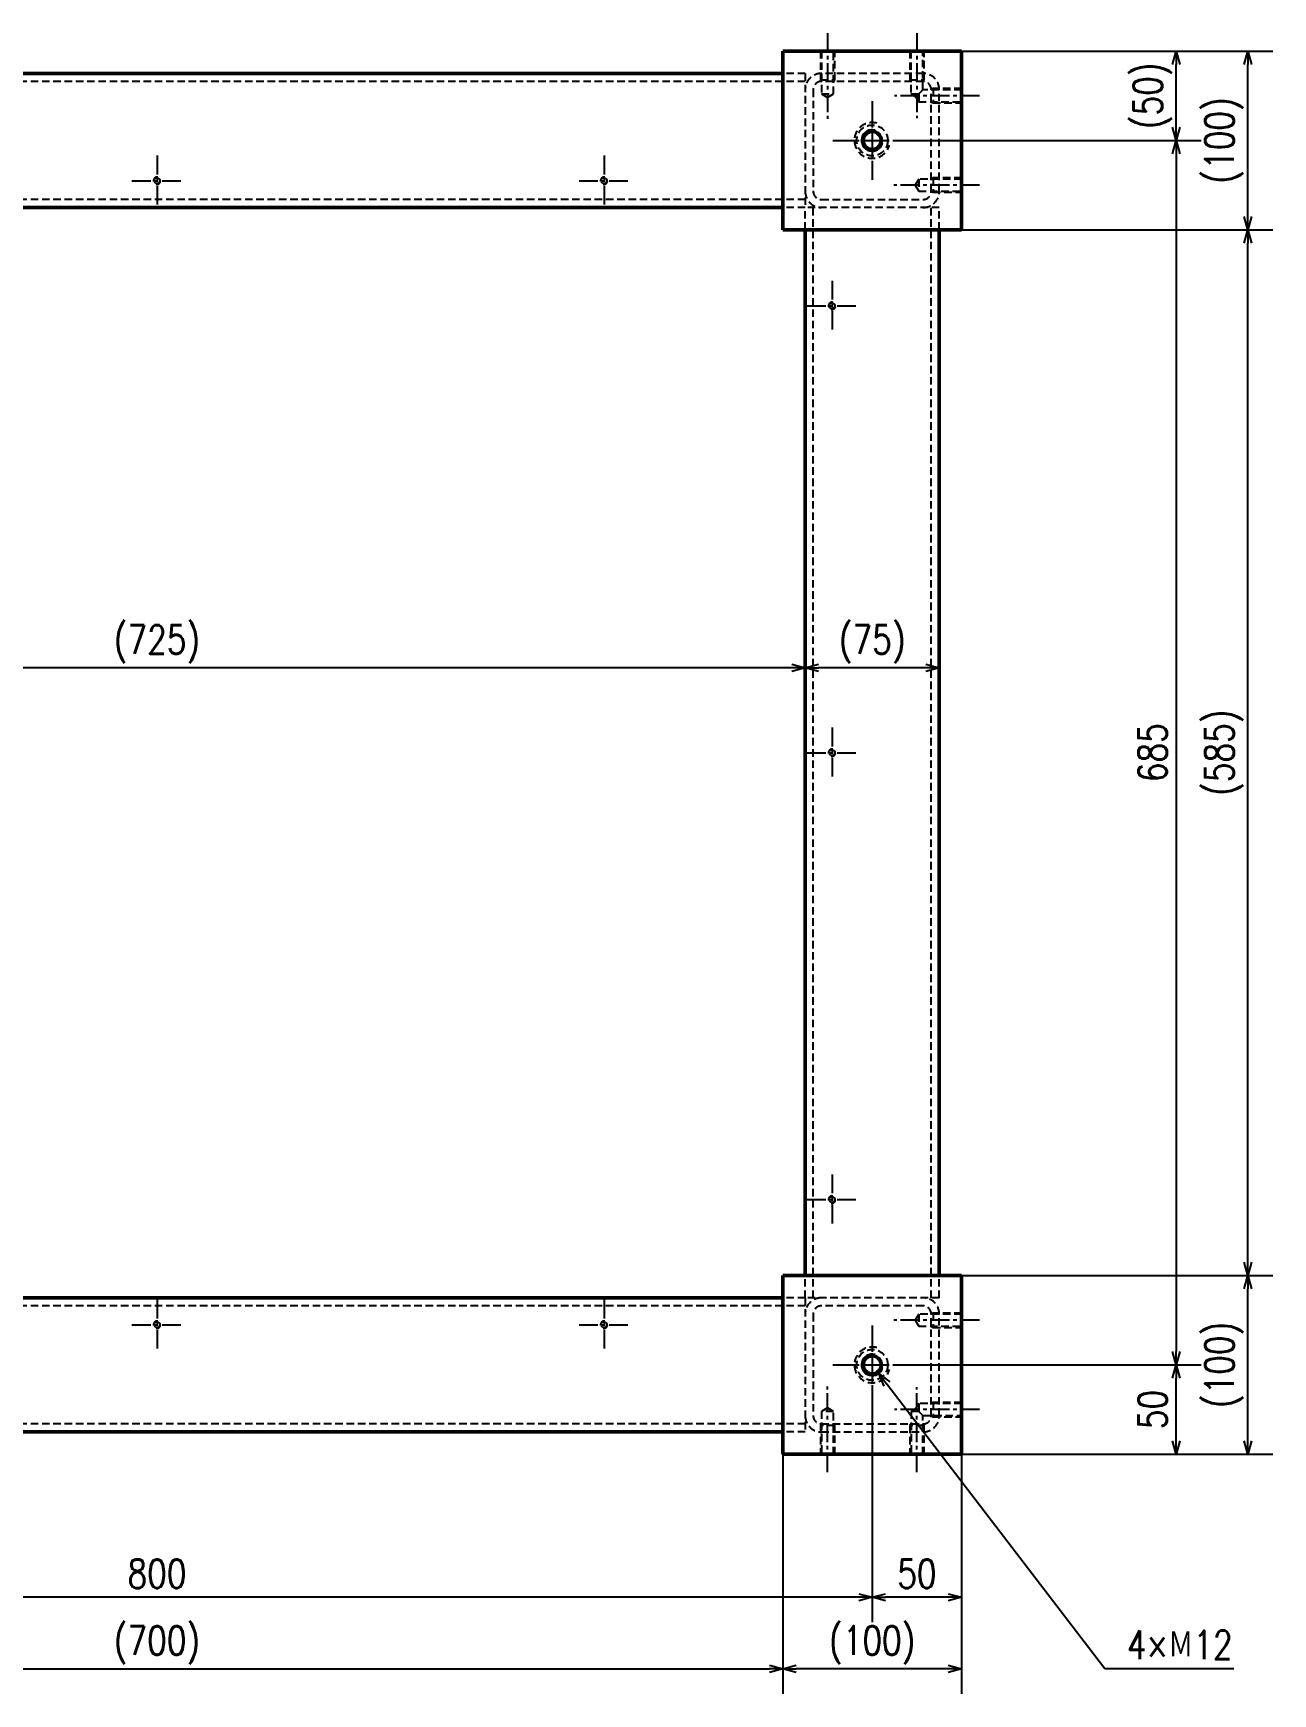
# Model space of a CAD drawing. Header units: millimetres. Extents: x -2067 to 1403, y -5380 to 1186.
# Drawn here: x -519 to 174, y 186 to 1115 of the extents above; entities that cross this region are included whole.
import ezdxf

# ---------------------------------------------------------------- set-up
doc = ezdxf.new("R2010")
doc.units = ezdxf.units.MM
doc.header["$LTSCALE"] = 0.331102
doc.linetypes.add('CENTER', pattern=[50.8, 31.75, -6.35, 6.35, -6.35])
doc.linetypes.add('DASHED', pattern=[19.05, 12.7, -6.35])
doc.layers.add('設計用（構成部品類）', color=7, linetype='Continuous')
doc.styles.get("Standard").update_dxf_attribs({"font": 'txt', "bigfont": 'extfont2'})
doc.dimstyles.get("Standard").update_dxf_attribs({"dimtxt": 2.5, "dimasz": 2.5, "dimexe": 1.25, "dimexo": 0.625, "dimtad": 1, "dimzin": 0, "dimdsep": 46, "dimtxsty": 'Standard', "dimcen": 2.5, "dimadec": 0, "dimazin": 0, "dimtfac": 0.75, "dimtmove": 0, "dimatfit": 3, "dimfxl": 1, "dimarcsym": 0})

# ---------------------------------------------------------------- blocks, each defined once
blk = doc.blocks.new('_OPEN30')
at = {"color": 0, "linetype": 'ByBlock', "lineweight": -2}
for p, q in [((-1, 0.267949), (0, 0)), ((0, 0), (-1, -0.267949)), ((0, 0), (-1, 0))]:
    blk.add_line(p, q, dxfattribs=at)
blk = doc.blocks.new('*D230')
at = {"layer": 'Defpoints', "color": 0}
for p in [(-32, 370), (120, 370), (0, 320)]:
    blk.add_point(p, dxfattribs=at)
at = {"layer": '設計用（構成部品類）', "color": 0, "linetype": 'Continuous', "lineweight": 25}
for p, q in [((-32, 370), (134, 370)), ((120, 327.5), (120, 362.5)), ((0, 320), (134, 320))]:
    blk.add_line(p, q, dxfattribs=at)
at = {"layer": '設計用（構成部品類）', "color": 0, "lineweight": 25, "xscale": 7.5, "yscale": 7.5, "zscale": 7.5}
for p, rotation in [((120, 370), 90), ((120, 320), 270)]:
    blk.add_blockref('_OPEN30', p, dxfattribs=dict(at, rotation=rotation))
at = {"layer": '設計用（構成部品類）', "color": 0, "lineweight": 50, "insert": (106.83, 345), "char_height": 16, "attachment_point": 5, "rotation": 90}
blk.add_mtext('\\W0.800000;50', dxfattribs=at)
blk = doc.blocks.new('*D231')
at = {"layer": 'Defpoints', "color": 0}
for p in [(-32, 1055), (-32, 370), (120, 370)]:
    blk.add_point(p, dxfattribs=at)
at = {"layer": '設計用（構成部品類）', "color": 0, "linetype": 'Continuous', "lineweight": 25}
for p, q in [((-32, 1055), (134, 1055)), ((120, 1047.5), (120, 377.5)), ((-32, 370), (134, 370))]:
    blk.add_line(p, q, dxfattribs=at)
at = {"layer": '設計用（構成部品類）', "color": 0, "lineweight": 25, "xscale": 7.5, "yscale": 7.5, "zscale": 7.5}
for p, rotation in [((120, 1055), 90.00000000000001), ((120, 370), 270)]:
    blk.add_blockref('_OPEN30', p, dxfattribs=dict(at, rotation=rotation))
at = {"layer": '設計用（構成部品類）', "color": 0, "lineweight": 50, "insert": (106.83, 712.5), "char_height": 16, "attachment_point": 5, "rotation": 90}
blk.add_mtext('\\W0.800000;685', dxfattribs=at)
blk = doc.blocks.new('*D232')
at = {"layer": 'Defpoints', "color": 0}
for p in [(-50, 352), (0, 320), (-50, 240)]:
    blk.add_point(p, dxfattribs=at)
at = {"layer": '設計用（構成部品類）', "color": 0, "linetype": 'Continuous', "lineweight": 25}
for p, q in [((-50, 352), (-50, 226)), ((0, 320), (0, 226)), ((-7.5, 240), (-42.5, 240))]:
    blk.add_line(p, q, dxfattribs=at)
at = {"layer": '設計用（構成部品類）', "color": 0, "lineweight": 25, "xscale": 7.5, "yscale": 7.5, "zscale": 7.5, "rotation": 180}
blk.add_blockref('_OPEN30', (-50, 240), dxfattribs=at)
at = {"layer": '設計用（構成部品類）', "color": 0, "lineweight": 25, "xscale": 7.5, "yscale": 7.5, "zscale": 7.5}
blk.add_blockref('_OPEN30', (0, 240), dxfattribs=at)
at = {"layer": '設計用（構成部品類）', "color": 0, "lineweight": 50, "insert": (-25, 253.168), "char_height": 16, "attachment_point": 5}
blk.add_mtext('\\W0.800000;50', dxfattribs=at)
blk = doc.blocks.new('*D233')
at = {"layer": 'Defpoints', "color": 0}
for p in [(-850, 352), (-50, 352), (-850, 240)]:
    blk.add_point(p, dxfattribs=at)
at = {"layer": '設計用（構成部品類）', "color": 0, "linetype": 'Continuous', "lineweight": 25}
for p, q in [((-850, 352), (-850, 226)), ((-50, 352), (-50, 226)), ((-57.5, 240), (-842.5, 240))]:
    blk.add_line(p, q, dxfattribs=at)
at = {"layer": '設計用（構成部品類）', "color": 0, "lineweight": 25, "xscale": 7.5, "yscale": 7.5, "zscale": 7.5}
for p, rotation in [((-850, 240), 180), ((-50, 240), 360)]:
    blk.add_blockref('_OPEN30', p, dxfattribs=dict(at, rotation=rotation))
at = {"layer": '設計用（構成部品類）', "color": 0, "lineweight": 50, "insert": (-450, 253.168), "char_height": 16, "attachment_point": 5}
blk.add_mtext('\\W0.800000;800', dxfattribs=at)
blk = doc.blocks.new('*D236')
at = {"layer": 'Defpoints', "color": 0}
for p in [(-800, 320), (-100, 320), (-100, 200)]:
    blk.add_point(p, dxfattribs=at)
at = {"layer": '設計用（構成部品類）', "color": 0, "linetype": 'Continuous', "lineweight": 25}
for p, q in [((-800, 320), (-800, 186)), ((-100, 320), (-100, 186)), ((-792.5, 200), (-107.5, 200))]:
    blk.add_line(p, q, dxfattribs=at)
at = {"layer": '設計用（構成部品類）', "color": 0, "lineweight": 25, "xscale": 7.5, "yscale": 7.5, "zscale": 7.5, "rotation": 180}
blk.add_blockref('_OPEN30', (-800, 200), dxfattribs=at)
at = {"layer": '設計用（構成部品類）', "color": 0, "lineweight": 25, "xscale": 7.5, "yscale": 7.5, "zscale": 7.5}
blk.add_blockref('_OPEN30', (-100, 200), dxfattribs=at)
at = {"layer": '設計用（構成部品類）', "color": 0, "lineweight": 50, "insert": (-450, 213.168), "char_height": 16, "attachment_point": 5}
blk.add_mtext('\\W0.800000;(700)', dxfattribs=at)
blk = doc.blocks.new('*D237')
at = {"layer": 'Defpoints', "color": 0}
for p in [(-100, 320), (0, 320), (-100, 200)]:
    blk.add_point(p, dxfattribs=at)
at = {"layer": '設計用（構成部品類）', "color": 0, "linetype": 'Continuous', "lineweight": 25}
for p, q in [((-100, 320), (-100, 186)), ((0, 320), (0, 186)), ((-7.5, 200), (-92.5, 200))]:
    blk.add_line(p, q, dxfattribs=at)
at = {"layer": '設計用（構成部品類）', "color": 0, "lineweight": 25, "xscale": 7.5, "yscale": 7.5, "zscale": 7.5, "rotation": 180}
blk.add_blockref('_OPEN30', (-100, 200), dxfattribs=at)
at = {"layer": '設計用（構成部品類）', "color": 0, "lineweight": 25, "xscale": 7.5, "yscale": 7.5, "zscale": 7.5}
blk.add_blockref('_OPEN30', (0, 200), dxfattribs=at)
at = {"layer": '設計用（構成部品類）', "color": 0, "lineweight": 50, "insert": (-50, 213.168), "char_height": 16, "attachment_point": 5}
blk.add_mtext('\\W0.800000;(100)', dxfattribs=at)
blk = doc.blocks.new('*D238')
at = {"layer": 'Defpoints', "color": 0}
for p in [(0, 1105), (120, 1105), (-32, 1055)]:
    blk.add_point(p, dxfattribs=at)
at = {"layer": '設計用（構成部品類）', "color": 0, "linetype": 'Continuous', "lineweight": 25}
for p, q in [((0, 1105), (134, 1105)), ((120, 1062.5), (120, 1097.5)), ((-32, 1055), (134, 1055))]:
    blk.add_line(p, q, dxfattribs=at)
at = {"layer": '設計用（構成部品類）', "color": 0, "lineweight": 25, "xscale": 7.5, "yscale": 7.5, "zscale": 7.5}
for p, rotation in [((120, 1105), 90), ((120, 1055), 270)]:
    blk.add_blockref('_OPEN30', p, dxfattribs=dict(at, rotation=rotation))
at = {"layer": '設計用（構成部品類）', "color": 0, "lineweight": 50, "insert": (106.83, 1080), "char_height": 16, "attachment_point": 5, "rotation": 90}
blk.add_mtext('\\W0.800000;(50)', dxfattribs=at)
blk = doc.blocks.new('*D239')
at = {"layer": 'Defpoints', "color": 0}
for p in [(0, 1105), (160, 1105), (0, 1005)]:
    blk.add_point(p, dxfattribs=at)
at = {"layer": '設計用（構成部品類）', "color": 0, "linetype": 'Continuous', "lineweight": 25}
for p, q in [((0, 1105), (174, 1105)), ((160, 1012.5), (160, 1097.5)), ((0, 1005), (174, 1005))]:
    blk.add_line(p, q, dxfattribs=at)
at = {"layer": '設計用（構成部品類）', "color": 0, "lineweight": 25, "xscale": 7.5, "yscale": 7.5, "zscale": 7.5}
for p, rotation in [((160, 1105), 90), ((160, 1005), 270)]:
    blk.add_blockref('_OPEN30', p, dxfattribs=dict(at, rotation=rotation))
at = {"layer": '設計用（構成部品類）', "color": 0, "lineweight": 50, "insert": (146.83, 1055), "char_height": 16, "attachment_point": 5, "rotation": 90}
blk.add_mtext('\\W0.800000;(100)', dxfattribs=at)
blk = doc.blocks.new('*D240')
at = {"layer": 'Defpoints', "color": 0}
for p in [(0, 1005), (160, 1005), (0, 420)]:
    blk.add_point(p, dxfattribs=at)
at = {"layer": '設計用（構成部品類）', "color": 0, "linetype": 'Continuous', "lineweight": 25}
for p, q in [((0, 1005), (174, 1005)), ((160, 427.5), (160, 997.5)), ((0, 420), (174, 420))]:
    blk.add_line(p, q, dxfattribs=at)
at = {"layer": '設計用（構成部品類）', "color": 0, "lineweight": 25, "xscale": 7.5, "yscale": 7.5, "zscale": 7.5}
for p, rotation in [((160, 1005), 90), ((160, 420), 270)]:
    blk.add_blockref('_OPEN30', p, dxfattribs=dict(at, rotation=rotation))
at = {"layer": '設計用（構成部品類）', "color": 0, "lineweight": 50, "insert": (146.83, 712.5), "char_height": 16, "attachment_point": 5, "rotation": 90}
blk.add_mtext('\\W0.800000;(585)', dxfattribs=at)
blk = doc.blocks.new('*D241')
at = {"layer": 'Defpoints', "color": 0}
for p in [(0, 420), (160, 420), (0, 320)]:
    blk.add_point(p, dxfattribs=at)
at = {"layer": '設計用（構成部品類）', "color": 0, "linetype": 'Continuous', "lineweight": 25}
for p, q in [((0, 420), (174, 420)), ((160, 327.5), (160, 412.5)), ((0, 320), (174, 320))]:
    blk.add_line(p, q, dxfattribs=at)
at = {"layer": '設計用（構成部品類）', "color": 0, "lineweight": 25, "xscale": 7.5, "yscale": 7.5, "zscale": 7.5}
for p, rotation in [((160, 420), 90), ((160, 320), 270)]:
    blk.add_blockref('_OPEN30', p, dxfattribs=dict(at, rotation=rotation))
at = {"layer": '設計用（構成部品類）', "color": 0, "lineweight": 50, "insert": (146.83, 370), "char_height": 16, "attachment_point": 5, "rotation": 90}
blk.add_mtext('\\W0.800000;(100)', dxfattribs=at)
blk = doc.blocks.new('*D243')
at = {"layer": 'Defpoints', "color": 0}
for p in [(-53.64, 374.77), (-46.36, 365.23)]:
    blk.add_point(p, dxfattribs=at)
at = {"layer": '設計用（構成部品類）', "color": 0, "linetype": 'Continuous', "lineweight": 25}
for p, q in [((80, 200), (-41.8, 359.28)), ((152.23, 200), (80, 200))]:
    blk.add_line(p, q, dxfattribs=at)
at = {"layer": '設計用（構成部品類）', "color": 0, "lineweight": 25, "xscale": 7.5, "yscale": 7.5, "zscale": 7.5, "rotation": 127.4053566314086}
blk.add_blockref('_OPEN30', (-46.36, 365.23), dxfattribs=at)
at = {"layer": '設計用（構成部品類）', "color": 0, "lineweight": 50, "insert": (122, 213.34), "char_height": 16, "attachment_point": 5}
blk.add_mtext('\\W0.800000;4×Ｍ12', dxfattribs=at)
blk = doc.blocks.new('_NONE')
blk = doc.blocks.new('*D244')
at = {"layer": 'Defpoints', "color": 0}
for p in [(-87.5, 1005), (-12.5, 1005), (-87.5, 760)]:
    blk.add_point(p, dxfattribs=at)
at = {"layer": '設計用（構成部品類）', "color": 0, "linetype": 'Continuous', "lineweight": 25}
blk.add_line((-20, 760), (-80, 760), dxfattribs=at)
at = {"layer": '設計用（構成部品類）', "color": 0, "lineweight": 25, "xscale": 7.5, "yscale": 7.5, "zscale": 7.5, "rotation": 180}
blk.add_blockref('_OPEN30', (-87.5, 760), dxfattribs=at)
at = {"layer": '設計用（構成部品類）', "color": 0, "lineweight": 25, "xscale": 7.5, "yscale": 7.5, "zscale": 7.5}
blk.add_blockref('_OPEN30', (-12.5, 760), dxfattribs=at)
at = {"layer": '設計用（構成部品類）', "color": 0, "lineweight": 50, "insert": (-50, 773.168), "char_height": 16, "attachment_point": 5}
blk.add_mtext('\\W0.800000;(75)', dxfattribs=at)
blk = doc.blocks.new('*D245')
at = {"layer": 'Defpoints', "color": 0}
for p in [(-812.5, 1005), (-87.5, 1005), (-812.5, 760)]:
    blk.add_point(p, dxfattribs=at)
at = {"layer": '設計用（構成部品類）', "color": 0, "linetype": 'Continuous', "lineweight": 25}
blk.add_line((-95, 760), (-805, 760), dxfattribs=at)
at = {"layer": '設計用（構成部品類）', "color": 0, "lineweight": 25, "xscale": 7.5, "yscale": 7.5, "zscale": 7.5}
for p, rotation in [((-812.5, 760), 180), ((-87.5, 760), 360)]:
    blk.add_blockref('_OPEN30', p, dxfattribs=dict(at, rotation=rotation))
at = {"layer": '設計用（構成部品類）', "color": 0, "lineweight": 50, "insert": (-450, 773.168), "char_height": 16, "attachment_point": 5}
blk.add_mtext('\\W0.800000;(725)', dxfattribs=at)
blk = doc.blocks.new('JZB_0048')
at = {"layer": '設計用（構成部品類）', "color": 8, "linetype": 'CENTER', "lineweight": 25}
for p, q in [((14, 28), (14, 0)), ((0, 14), (28, 14))]:
    blk.add_line(p, q, dxfattribs=at)
at = {"layer": '設計用（構成部品類）', "color": 254, "linetype": 'DASHED', "lineweight": 25}
blk.add_circle((14, 14), 1.62, dxfattribs=at)
blk.add_arc((14, 14), 2, 75, 345, dxfattribs=at)
blk = doc.blocks.new('JZB_0049')
at = {"layer": '設計用（構成部品類）', "color": 8, "linetype": 'CENTER', "lineweight": 25}
for p, q in [((14, 28), (14, 0)), ((0, 14), (28, 14))]:
    blk.add_line(p, q, dxfattribs=at)
at = {"layer": '設計用（構成部品類）', "color": 254, "linetype": 'DASHED', "lineweight": 25}
blk.add_circle((14, 14), 1.62, dxfattribs=at)
blk.add_arc((14, 14), 2, 75, 345, dxfattribs=at)
blk = doc.blocks.new('JZB_0050')
at = {"layer": '設計用（構成部品類）', "color": 8, "linetype": 'CENTER', "lineweight": 25}
for p, q in [((14, 28), (14, 0)), ((0, 14), (28, 14))]:
    blk.add_line(p, q, dxfattribs=at)
at = {"layer": '設計用（構成部品類）', "color": 254, "linetype": 'DASHED', "lineweight": 25}
blk.add_circle((14, 14), 1.62, dxfattribs=at)
blk.add_arc((14, 14), 2, 75, 345, dxfattribs=at)
blk = doc.blocks.new('JZB_0051')
at = {"layer": '設計用（構成部品類）', "color": 8, "linetype": 'CENTER', "lineweight": 25}
blk.add_line((47.59, 4), (0, 4), dxfattribs=at)
at = {"layer": '設計用（構成部品類）', "color": 254, "linetype": 'DASHED', "lineweight": 25}
for p, q in [((12, 3.42), (12.1, 3.52)), ((12, 3.42), (13.59, 0.67)), ((13.59, 5), (13.59, 0.67)), ((13.59, 0.67), (37.59, 0.67)), ((37.59, 7.32), (15.91, 7.32)), ((21.59, 8), (20.42, 7.32)), ((20.42, 0.67), (21.59, 0)), ((37.59, 8), (21.59, 8)), ((21.59, 8), (21.59, 0)), ((21.59, 0), (37.59, 0))]:
    blk.add_line(p, q, dxfattribs=at)
blk = doc.blocks.new('JZB_0052')
at = {"layer": '設計用（構成部品類）', "color": 8, "linetype": 'CENTER', "lineweight": 25}
blk.add_line((47.92, 4), (0, 4), dxfattribs=at)
at = {"layer": '設計用（構成部品類）', "color": 254, "linetype": 'DASHED', "lineweight": 25}
for p, q in [((13.92, 7.32), (12, 4)), ((12, 4), (13.92, 0.67)), ((37.92, 7.32), (13.92, 7.32)), ((13.92, 7.32), (13.92, 0.67)), ((13.92, 0.67), (37.92, 0.67)), ((21.92, 8), (20.75, 7.32)), ((20.75, 0.67), (21.92, 0)), ((21.92, 8), (21.92, 0)), ((37.92, 8), (21.92, 8)), ((21.92, 0), (37.92, 0))]:
    blk.add_line(p, q, dxfattribs=at)
blk = doc.blocks.new('JZB_0053')
at = {"layer": '設計用（構成部品類）', "color": 8, "linetype": 'CENTER', "lineweight": 25}
blk.add_line((4, 47.92), (4, 0), dxfattribs=at)
at = {"layer": '設計用（構成部品類）', "color": 254, "linetype": 'DASHED', "lineweight": 25}
for p, q in [((0, 37.92), (0, 21.92)), ((0.68, 37.92), (0.68, 13.92)), ((7.32, 13.92), (7.32, 37.92)), ((8, 21.92), (8, 37.92)), ((0, 21.92), (0.68, 20.75)), ((0, 21.92), (8, 21.92)), ((7.32, 20.75), (8, 21.92)), ((0.68, 13.92), (7.32, 13.92)), ((0.68, 13.92), (4, 12)), ((4, 12), (7.32, 13.92))]:
    blk.add_line(p, q, dxfattribs=at)
blk = doc.blocks.new('JZB_0054')
at = {"layer": '設計用（構成部品類）', "color": 8, "linetype": 'CENTER', "lineweight": 25}
blk.add_line((4, 47.59), (4, 0), dxfattribs=at)
at = {"layer": '設計用（構成部品類）', "color": 254, "linetype": 'DASHED', "lineweight": 25}
for p, q in [((0, 37.59), (0, 21.59)), ((0.67, 37.59), (0.67, 13.59)), ((7.32, 15.91), (7.32, 37.59)), ((8, 21.59), (8, 37.59)), ((0, 21.59), (0.67, 20.42)), ((0, 21.59), (8, 21.59)), ((7.32, 20.42), (8, 21.59)), ((0.67, 13.59), (3.42, 12)), ((0.67, 13.59), (5, 13.59))]:
    blk.add_line(p, q, dxfattribs=at)
blk = doc.blocks.new('JZB_0055')
at = {"layer": '設計用（構成部品類）', "color": 8, "linetype": 'CENTER', "lineweight": 25}
for p, q in [((22, 44), (22, 0)), ((0, 22), (44, 22))]:
    blk.add_line(p, q, dxfattribs=at)
at = {"layer": '設計用（構成部品類）', "color": 254, "linetype": 'DASHED', "lineweight": 25}
blk.add_circle((22, 22), 8.65, dxfattribs=at)
blk.add_arc((22, 22), 10, 75, 345, dxfattribs=at)
blk = doc.blocks.new('JZB_0056')
at = {"layer": '設計用（構成部品類）', "color": 8, "linetype": 'CENTER', "lineweight": 25}
blk.add_line((47.59, 4), (0, 4), dxfattribs=at)
at = {"layer": '設計用（構成部品類）', "color": 254, "linetype": 'DASHED', "lineweight": 25}
for p, q in [((13.59, 7.32), (12, 4.58)), ((37.59, 7.32), (13.59, 7.32)), ((13.59, 7.32), (13.59, 3)), ((15.91, 0.67), (37.59, 0.67)), ((21.59, 8), (20.42, 7.32)), ((20.42, 0.67), (21.59, 0)), ((37.59, 8), (21.59, 8)), ((21.59, 8), (21.59, 0)), ((21.59, 0), (37.59, 0))]:
    blk.add_line(p, q, dxfattribs=at)
blk = doc.blocks.new('JZB_0057')
at = {"layer": '設計用（構成部品類）', "color": 8, "linetype": 'CENTER', "lineweight": 25}
blk.add_line((47.92, 4), (0, 4), dxfattribs=at)
at = {"layer": '設計用（構成部品類）', "color": 254, "linetype": 'DASHED', "lineweight": 25}
for p, q in [((13.92, 7.32), (12, 4)), ((12, 4), (13.92, 0.67)), ((37.92, 7.32), (13.92, 7.32)), ((13.92, 7.32), (13.92, 0.67)), ((13.92, 0.67), (37.92, 0.67)), ((21.92, 8), (20.75, 7.32)), ((20.75, 0.67), (21.92, 0)), ((37.92, 8), (21.92, 8)), ((21.92, 8), (21.92, 0)), ((21.92, 0), (37.92, 0))]:
    blk.add_line(p, q, dxfattribs=at)
blk = doc.blocks.new('JZB_0058')
at = {"layer": '設計用（構成部品類）', "color": 8, "linetype": 'CENTER', "lineweight": 25}
blk.add_line((4, 0), (4, 47.92), dxfattribs=at)
at = {"layer": '設計用（構成部品類）', "color": 254, "linetype": 'DASHED', "lineweight": 25}
for p, q in [((4, 35.92), (0.68, 34)), ((0.68, 34), (0.68, 10)), ((7.33, 34), (0.68, 34)), ((7.33, 34), (4, 35.92)), ((7.33, 10), (7.33, 34)), ((0.68, 27.17), (0, 26)), ((0, 26), (0, 10)), ((8, 26), (0, 26)), ((8, 26), (7.33, 27.17)), ((8, 10), (8, 26))]:
    blk.add_line(p, q, dxfattribs=at)
blk = doc.blocks.new('JZB_0059')
at = {"layer": '設計用（構成部品類）', "color": 8, "linetype": 'CENTER', "lineweight": 25}
blk.add_line((4, 0), (4, 47.59), dxfattribs=at)
at = {"layer": '設計用（構成部品類）', "color": 254, "linetype": 'DASHED', "lineweight": 25}
for p, q in [((3.42, 35.59), (0.68, 34)), ((0.68, 34), (0.68, 10)), ((5, 34), (0.68, 34)), ((7.33, 10), (7.33, 31.68)), ((0.68, 27.17), (0, 26)), ((0, 26), (0, 10)), ((8, 26), (0, 26)), ((8, 26), (7.33, 27.17)), ((8, 10), (8, 26))]:
    blk.add_line(p, q, dxfattribs=at)
blk = doc.blocks.new('JZB_0060')
at = {"layer": '設計用（構成部品類）', "color": 8, "linetype": 'CENTER', "lineweight": 25}
for p, q in [((22, 44), (22, 0)), ((0, 22), (44, 22))]:
    blk.add_line(p, q, dxfattribs=at)
at = {"layer": '設計用（構成部品類）', "color": 254, "linetype": 'DASHED', "lineweight": 25}
blk.add_circle((22, 22), 8.65, dxfattribs=at)
blk.add_arc((22, 22), 10, 75, 345, dxfattribs=at)
blk = doc.blocks.new('JZB_0075')
at = {"layer": '設計用（構成部品類）', "color": 8, "linetype": 'CENTER', "lineweight": 25}
for p, q in [((14, 28), (14, 0)), ((0, 14), (28, 14))]:
    blk.add_line(p, q, dxfattribs=at)
at = {"layer": '設計用（構成部品類）', "color": 254, "linetype": 'DASHED', "lineweight": 25}
blk.add_circle((14, 14), 1.62, dxfattribs=at)
blk.add_arc((14, 14), 2, 75, 345, dxfattribs=at)
blk = doc.blocks.new('JZB_0076')
at = {"layer": '設計用（構成部品類）', "color": 8, "linetype": 'CENTER', "lineweight": 25}
for p, q in [((14, 28), (14, 0)), ((0, 14), (28, 14))]:
    blk.add_line(p, q, dxfattribs=at)
at = {"layer": '設計用（構成部品類）', "color": 254, "linetype": 'DASHED', "lineweight": 25}
blk.add_circle((14, 14), 1.62, dxfattribs=at)
blk.add_arc((14, 14), 2, 75, 345, dxfattribs=at)
blk = doc.blocks.new('JZB_0077')
at = {"layer": '設計用（構成部品類）', "color": 8, "linetype": 'CENTER', "lineweight": 25}
for p, q in [((14, 28), (14, 0)), ((0, 14), (28, 14))]:
    blk.add_line(p, q, dxfattribs=at)
at = {"layer": '設計用（構成部品類）', "color": 254, "linetype": 'DASHED', "lineweight": 25}
blk.add_circle((14, 14), 1.62, dxfattribs=at)
blk.add_arc((14, 14), 2, 75, 345, dxfattribs=at)
blk = doc.blocks.new('JZB_0078')
at = {"layer": '設計用（構成部品類）', "color": 8, "linetype": 'CENTER', "lineweight": 25}
for p, q in [((14, 28), (14, 0)), ((0, 14), (28, 14))]:
    blk.add_line(p, q, dxfattribs=at)
at = {"layer": '設計用（構成部品類）', "color": 254, "linetype": 'DASHED', "lineweight": 25}
blk.add_circle((14, 14), 1.62, dxfattribs=at)
blk.add_arc((14, 14), 2, 75, 345, dxfattribs=at)
blk = doc.blocks.new('JZB_0082')
at = {"layer": '設計用（構成部品類）', "color": 8, "linetype": 'CENTER', "lineweight": 25}
for p, q in [((18, 36), (18, 0)), ((0, 18), (36, 18))]:
    blk.add_line(p, q, dxfattribs=at)
at = {"layer": '設計用（構成部品類）', "color": 254, "linetype": 'Continuous', "lineweight": 50}
blk.add_circle((18, 18), 5.05, dxfattribs=at)
at = {"layer": '設計用（構成部品類）', "color": 254, "linetype": 'Continuous', "lineweight": 25}
blk.add_arc((18, 18), 6, 75, 345, dxfattribs=at)
blk = doc.blocks.new('JZB_0083')
at = {"layer": '設計用（構成部品類）', "color": 8, "linetype": 'CENTER', "lineweight": 25}
for p, q in [((18, 36), (18, 0)), ((0, 18), (36, 18))]:
    blk.add_line(p, q, dxfattribs=at)
at = {"layer": '設計用（構成部品類）', "color": 254, "linetype": 'Continuous', "lineweight": 50}
blk.add_circle((18, 18), 5.05, dxfattribs=at)
at = {"layer": '設計用（構成部品類）', "color": 254, "linetype": 'Continuous', "lineweight": 25}
blk.add_arc((18, 18), 6, 75, 345, dxfattribs=at)

msp = doc.modelspace()

# ---------------------------------------------------------------- linework, layer by layer
at = {"layer": '設計用（構成部品類）', "color": 254, "linetype": 'Continuous', "lineweight": 50}
for p, q in [((-100, 1105), (-100, 1005)), ((-100, 1105), (0, 1105)), ((0, 1105), (0, 1005)), ((-100, 1092.5), (-800, 1092.5)), ((-100, 1017.5), (-800, 1017.5)), ((-100, 1005), (0, 1005)), ((-87.5, 420), (-87.5, 1005)), ((-12.5, 420), (-12.5, 1005)), ((-100, 420), (0, 420)), ((-100, 420), (-100, 320)), ((0, 420), (0, 320)), ((-100, 407.5), (-800, 407.5)), ((-100, 332.5), (-800, 332.5)), ((-100, 320), (0, 320))]:
    msp.add_line(p, q, dxfattribs=at)
at = {"layer": '設計用（構成部品類）', "color": 254, "linetype": 'DASHED', "lineweight": 25}
for p, q in [((-87.5, 1088), (-812.5, 1088)), ((-87.5, 1092.5), (-100, 1092.5)), ((-87.5, 1092.5), (-87.5, 1017.5)), ((-21.5, 1092.5), (-78.5, 1092.5)), ((-21.5, 1088), (-78.5, 1088)), ((-83, 1083.5), (-83, 1026.5)), ((-21.675, 1083.325), (-24, 1081)), ((-17, 1026.5), (-17, 1083.5)), ((-12.5, 1026.5), (-12.5, 1083.5)), ((-87.5, 1022), (-812.5, 1022)), ((-78.5, 1022), (-21.5, 1022)), ((-87.5, 1017.5), (-100, 1017.5)), ((-87.5, 1005), (-87.5, 1017.5)), ((-12.5, 1017.5), (-87.5, 1017.5)), ((-83, 407.5), (-83, 1017.5)), ((-17, 407.5), (-17, 1017.5)), ((-12.5, 1005), (-12.5, 1017.5)), ((-87.5, 407.5), (-87.5, 420)), ((-12.5, 407.5), (-12.5, 420)), ((-87.5, 403), (-812.5, 403)), ((-87.5, 407.5), (-100, 407.5)), ((-12.5, 407.5), (-87.5, 407.5)), ((-87.5, 407.5), (-87.5, 332.5)), ((-21.5, 403), (-78.5, 403)), ((-83, 398.5), (-83, 341.5)), ((-17, 341.5), (-17, 398.5)), ((-12.5, 341.5), (-12.5, 398.5)), ((-21.675, 341.675), (-24, 344)), ((-87.5, 337), (-812.5, 337)), ((-78.5, 337), (-21.5, 337)), ((-87.5, 332.5), (-100, 332.5)), ((-78.5, 332.5), (-21.5, 332.5))]:
    msp.add_line(p, q, dxfattribs=at)
for centre, radius, start, end in [((-78.5, 1083.5), 9, 90, 180), ((-78.5, 1083.5), 4.5, 90, 180), ((-21.5, 1083.5), 9, 0, 90), ((-21.5, 1083.5), 4.5, 0, 90), ((-78.5, 1026.5), 9, 180, 270), ((-78.5, 1026.5), 4.5, 180, 270), ((-21.5, 1026.5), 9, 270, 0), ((-21.5, 1026.5), 4.5, 270, 0), ((-78.5, 398.5), 9, 90, 180), ((-78.5, 398.5), 4.5, 90, 180), ((-21.5, 398.5), 9, 0, 90), ((-21.5, 398.5), 4.5, 0, 90), ((-78.5, 341.5), 9, 180, 270), ((-78.5, 341.5), 4.5, 180, 270), ((-21.5, 341.5), 9, 270, 0), ((-21.5, 341.5), 4.5, 270, 0)]:
    msp.add_arc(centre, radius, start, end, dxfattribs=at)
for points, knots in [([(-24, 1081), (-24.3334, 1080.6666), (-24.7767, 1080.2233), (-25.2979, 1079.7021), (-25.4922, 1079.5078), (-25.5766, 1079.4234), (-25.5831, 1079.4169)], [0, 0, 0, 0, 1.41440563, 1.88094073, 2.21122418, 2.23878459, 2.23878459, 2.23878459, 2.23878459]), ([(-25.5831, 345.5831), (-25.5493, 345.5493), (-25.2603, 345.2603), (-24.7326, 344.7326), (-24.2387, 344.2387), (-24, 344)], [0, 0, 0, 0, 0.14336688, 1.22590617, 2.23878459, 2.23878459, 2.23878459, 2.23878459])]:
    msp.add_open_spline(points, degree=3, knots=knots, dxfattribs=at)

# ---------------------------------------------------------------- block references
at = {"layer": '設計用（構成部品類）'}
for name, p in [('JZB_0053', (-79, 1067.0803)), ('JZB_0054', (-29, 1067.4144)), ('JZB_0051', (-37.5856, 1076)), ('JZB_0055', (-72, 1033)), ('JZB_0083', (-68, 1037)), ('JZB_0075', (-464, 1018.5)), ('JZB_0076', (-214, 1018.5)), ('JZB_0052', (-37.9197, 1026)), ('JZB_0048', (-86.5, 948.5)), ('JZB_0049', (-86.5, 698.5)), ('JZB_0050', (-86.5, 448.5)), ('JZB_0078', (-464, 378.5)), ('JZB_0077', (-214, 378.5)), ('JZB_0060', (-72, 348)), ('JZB_0057', (-37.9197, 391)), ('JZB_0082', (-68, 352)), ('JZB_0058', (-79, 310)), ('JZB_0059', (-29, 310)), ('JZB_0056', (-37.5856, 341))]:
    msp.add_blockref(name, p, dxfattribs=at)

# ---------------------------------------------------------------- dimensions: what is measured, and where the dimension line sits
at = {"layer": '設計用（構成部品類）', "color": 7, "linetype": 'Continuous', "lineweight": 50}
for base, p1, p2, angle, override, picture, middle in [((120, 1105), (-32, 1055), (0, 1105), 90, {"dimtxt": 16, "dimasz": 7.5, "dimexe": 14, "dimexo": 0, "dimgap": 5, "dimdec": 3, "dimzin": 8, "dimpost": '(<>)', "dimblk": 'OPEN30', "dimclrd": 0, "dimclre": 0, "dimclrt": 0, "dimtp": 0, "dimtm": 0, "dimlwd": 25, "dimlwe": 25}, '*D238', (120, 1080)), ((160, 1105), (0, 1005), (0, 1105), 90, {"dimtxt": 16, "dimasz": 7.5, "dimexe": 14, "dimexo": 0, "dimgap": 5, "dimdec": 3, "dimzin": 8, "dimpost": '(<>)', "dimblk": 'OPEN30', "dimclrd": 0, "dimclre": 0, "dimclrt": 0, "dimtp": 0, "dimtm": 0, "dimlwd": 25, "dimlwe": 25}, '*D239', (160, 1055)), ((120, 370), (-32, 1055), (-32, 370), 270, {"dimtxt": 16, "dimasz": 7.5, "dimexe": 14, "dimexo": 0, "dimgap": 5, "dimdec": 3, "dimzin": 8, "dimblk": 'OPEN30', "dimclrd": 0, "dimclre": 0, "dimclrt": 0, "dimtp": 0, "dimtm": 0, "dimlwd": 25, "dimlwe": 25}, '*D231', (120, 712.5)), ((-812.5, 760), (-87.5, 1005), (-812.5, 1005), 180, {"dimtxt": 16, "dimasz": 7.5, "dimexe": 14, "dimexo": 0, "dimgap": 5, "dimdec": 3, "dimzin": 8, "dimpost": '(<>)', "dimblk": 'OPEN30', "dimse1": 1, "dimse2": 1, "dimclrd": 0, "dimclre": 0, "dimclrt": 0, "dimtp": 0, "dimtm": 0, "dimlwd": 25, "dimlwe": 25}, '*D245', (-450, 760)), ((-87.5, 760), (-12.5, 1005), (-87.5, 1005), 180, {"dimtxt": 16, "dimasz": 7.5, "dimexe": 14, "dimexo": 0, "dimgap": 5, "dimdec": 3, "dimzin": 8, "dimpost": '(<>)', "dimblk": 'OPEN30', "dimse1": 1, "dimse2": 1, "dimclrd": 0, "dimclre": 0, "dimclrt": 0, "dimtp": 0, "dimtm": 0, "dimlwd": 25, "dimlwe": 25}, '*D244', (-50, 760)), ((160, 1005), (0, 420), (0, 1005), 90, {"dimtxt": 16, "dimasz": 7.5, "dimexe": 14, "dimexo": 0, "dimgap": 5, "dimdec": 3, "dimzin": 8, "dimpost": '(<>)', "dimblk": 'OPEN30', "dimclrd": 0, "dimclre": 0, "dimclrt": 0, "dimtp": 0, "dimtm": 0, "dimlwd": 25, "dimlwe": 25}, '*D240', (160, 712.5)), ((160, 420), (0, 320), (0, 420), 90, {"dimtxt": 16, "dimasz": 7.5, "dimexe": 14, "dimexo": 0, "dimgap": 5, "dimdec": 3, "dimzin": 8, "dimpost": '(<>)', "dimblk": 'OPEN30', "dimclrd": 0, "dimclre": 0, "dimclrt": 0, "dimtp": 0, "dimtm": 0, "dimlwd": 25, "dimlwe": 25}, '*D241', (160, 370)), ((120, 370), (0, 320), (-32, 370), 90, {"dimtxt": 16, "dimasz": 7.5, "dimexe": 14, "dimexo": 0, "dimgap": 5, "dimdec": 3, "dimzin": 8, "dimblk": 'OPEN30', "dimclrd": 0, "dimclre": 0, "dimclrt": 0, "dimtp": 0, "dimtm": 0, "dimlwd": 25, "dimlwe": 25}, '*D230', (120, 345)), ((-850, 240), (-50, 352), (-850, 352), 180, {"dimtxt": 16, "dimasz": 7.5, "dimexe": 14, "dimexo": 0, "dimgap": 5, "dimdec": 3, "dimzin": 8, "dimblk": 'OPEN30', "dimclrd": 0, "dimclre": 0, "dimclrt": 0, "dimtp": 0, "dimtm": 0, "dimlwd": 25, "dimlwe": 25}, '*D233', (-450, 240)), ((-50, 240), (0, 320), (-50, 352), 180, {"dimtxt": 16, "dimasz": 7.5, "dimexe": 14, "dimexo": 0, "dimgap": 5, "dimdec": 3, "dimzin": 8, "dimblk": 'OPEN30', "dimclrd": 0, "dimclre": 0, "dimclrt": 0, "dimtp": 0, "dimtm": 0, "dimlwd": 25, "dimlwe": 25}, '*D232', (-25, 240)), ((-100, 200), (0, 320), (-100, 320), 180, {"dimtxt": 16, "dimasz": 7.5, "dimexe": 14, "dimexo": 0, "dimgap": 5, "dimdec": 3, "dimzin": 8, "dimpost": '(<>)', "dimblk": 'OPEN30', "dimclrd": 0, "dimclre": 0, "dimclrt": 0, "dimtp": 0, "dimtm": 0, "dimlwd": 25, "dimlwe": 25}, '*D237', (-50, 200))]:
    dim = msp.add_linear_dim(base=base, p1=p1, p2=p2, angle=angle, text='\\W0.800000;<>', dimstyle='Standard', override=override, dxfattribs=at)
    dim.commit()
    dim.dimension.update_dxf_attribs({"geometry": picture, "text_midpoint": middle, "dimtype": 160})
dim = msp.add_diameter_dim_2p(p1=(-53.6447, 374.7661), p2=(-46.3553, 365.2339), text='\\W0.800000;<>', dimstyle='Standard', override={"dimtxt": 16, "dimasz": 7.5, "dimexe": 14, "dimexo": 0, "dimgap": 5, "dimtad": 3, "dimtih": 1, "dimtoh": 1, "dimdec": 3, "dimzin": 8, "dimpost": '4×Ｍ<>', "dimblk1": 'NONE', "dimblk2": 'OPEN30', "dimsah": 1, "dimcen": 0, "dimse2": 1, "dimclrd": 0, "dimclre": 0, "dimclrt": 0, "dimtp": 0, "dimtm": 0, "dimtofl": 0, "dimlwd": 25, "dimlwe": 25}, dxfattribs=at)
dim.commit()
dim.dimension.update_dxf_attribs({"geometry": '*D243', "text_midpoint": (122, 200), "dimtype": 163})
dim = msp.add_linear_dim(base=(-100, 200), p1=(-800, 320), p2=(-100, 320), text='\\W0.800000;<>', dimstyle='Standard', override={"dimtxt": 16, "dimasz": 7.5, "dimexe": 14, "dimexo": 0, "dimgap": 5, "dimdec": 3, "dimzin": 8, "dimpost": '(<>)', "dimblk": 'OPEN30', "dimclrd": 0, "dimclre": 0, "dimclrt": 0, "dimtp": 0, "dimtm": 0, "dimlwd": 25, "dimlwe": 25}, dxfattribs=at)
dim.commit()
dim.dimension.update_dxf_attribs({"geometry": '*D236', "text_midpoint": (-450, 200), "dimtype": 160})

doc.saveas('drawing.dxf')
